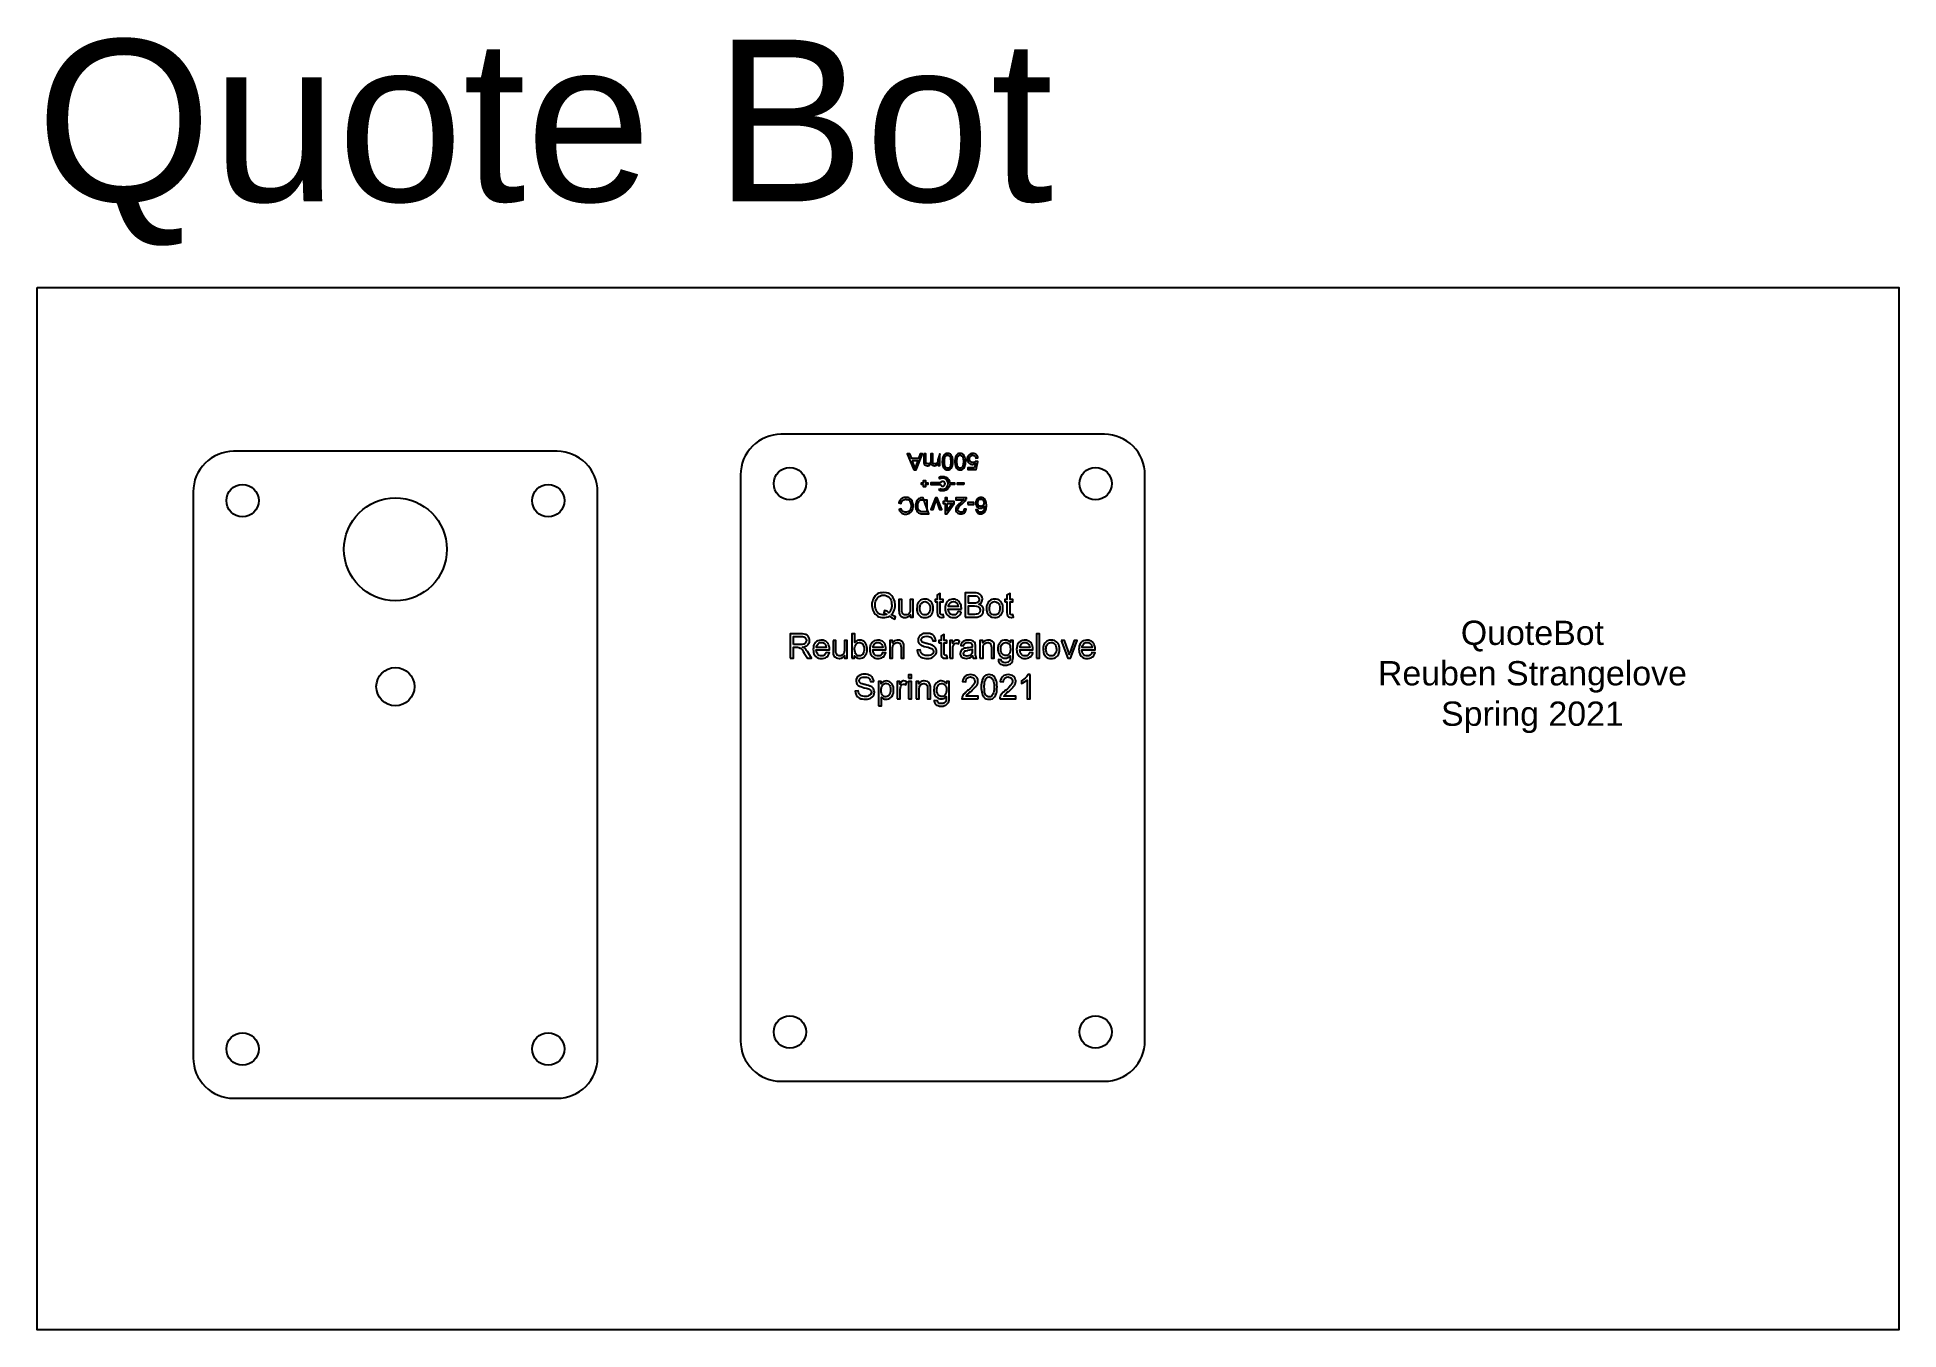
# Model space of a CAD drawing. Header units: inches. Extents: x 109.4 to 120.9, y 86.9 to 94.9.
import ezdxf

# ---------------------------------------------------------------- set-up
doc = ezdxf.new("R2010")
doc.units = ezdxf.units.IN
doc.header["$MEASUREMENT"] = 0
doc.layers.add('DEFAULT_LAYER', color=1, linetype='Continuous')
doc.styles.get("Standard").update_dxf_attribs({"font": 'arial.ttf'})

msp = doc.modelspace()

# ---------------------------------------------------------------- linework, layer by layer
at = {"color": 3}
msp.add_lwpolyline([(109.436, 93.391), (120.945, 93.391), (120.945, 86.947), (109.436, 86.947)], close=True, dxfattribs=at)
at = {"color": 1}
for points in [[(114.034, 88.483), (116.034, 88.483, 0.414214), (116.284, 88.733), (116.284, 92.233, 0.414214), (116.034, 92.483), (114.034, 92.483, 0.414214), (113.784, 92.233), (113.784, 88.733, 0.414214)], [(110.65, 88.378), (112.65, 88.378, 0.414214), (112.9, 88.628), (112.9, 92.128, 0.414214), (112.65, 92.378), (110.65, 92.378, 0.414214), (110.4, 92.128), (110.4, 88.628, 0.414214)]]:
    msp.add_lwpolyline(points, format="xyb", close=True, dxfattribs=at)
at = {"color": 2, "flags": 128}
for points in [[(114.856, 92.263), (114.87, 92.263), (114.909, 92.363), (114.895, 92.363), (114.884, 92.333), (114.842, 92.333), (114.83, 92.363), (114.815, 92.363)], [(114.846, 92.322), (114.88, 92.322), (114.869, 92.293), (114.869, 92.292), (114.867, 92.286), (114.865, 92.28), (114.864, 92.274), (114.863, 92.276), (114.861, 92.281), (114.859, 92.287), (114.856, 92.294)], [(115.031, 92.308), (115.032, 92.301), (115.033, 92.295), (115.034, 92.29), (115.035, 92.287), (115.037, 92.281), (115.04, 92.275), (115.041, 92.274), (115.045, 92.27), (115.05, 92.266), (115.052, 92.265), (115.058, 92.263), (115.064, 92.263), (115.065, 92.263), (115.071, 92.263), (115.077, 92.265), (115.082, 92.269), (115.083, 92.269), (115.087, 92.274), (115.09, 92.279), (115.093, 92.285), (115.094, 92.288), (115.095, 92.294), (115.096, 92.3), (115.097, 92.306), (115.097, 92.32), (115.096, 92.328), (115.095, 92.334), (115.094, 92.341), (115.092, 92.346), (115.089, 92.351), (115.087, 92.354), (115.086, 92.356), (115.082, 92.36), (115.076, 92.363), (115.071, 92.364), (115.064, 92.365), (115.063, 92.365), (115.057, 92.364), (115.051, 92.362), (115.046, 92.359), (115.045, 92.358), (115.041, 92.354), (115.038, 92.349), (115.035, 92.342), (115.034, 92.34), (115.033, 92.334), (115.032, 92.328), (115.032, 92.321), (115.031, 92.314)], [(115.044, 92.317), (115.045, 92.325), (115.045, 92.332), (115.046, 92.338), (115.048, 92.343), (115.05, 92.347), (115.053, 92.351), (115.058, 92.354), (115.064, 92.355), (115.069, 92.354), (115.074, 92.351), (115.078, 92.347), (115.079, 92.345), (115.081, 92.341), (115.082, 92.336), (115.083, 92.33), (115.084, 92.323), (115.084, 92.314), (115.084, 92.309), (115.084, 92.301), (115.083, 92.294), (115.082, 92.289), (115.08, 92.284), (115.078, 92.28), (115.075, 92.277), (115.07, 92.274), (115.064, 92.273), (115.059, 92.274), (115.054, 92.276), (115.05, 92.281), (115.049, 92.282), (115.047, 92.286), (115.046, 92.291), (115.045, 92.298), (115.044, 92.305), (115.044, 92.314)], [(115.122, 92.317), (115.122, 92.325), (115.123, 92.332), (115.124, 92.338), (115.126, 92.343), (115.127, 92.347), (115.131, 92.351), (115.136, 92.354), (115.142, 92.355), (115.146, 92.354), (115.151, 92.351), (115.156, 92.347), (115.157, 92.345), (115.158, 92.341), (115.16, 92.336), (115.161, 92.33), (115.162, 92.323), (115.162, 92.314), (115.162, 92.309), (115.161, 92.301), (115.16, 92.294), (115.159, 92.289), (115.157, 92.284), (115.155, 92.28), (115.153, 92.277), (115.148, 92.274), (115.142, 92.273), (115.137, 92.274), (115.132, 92.276), (115.127, 92.281), (115.127, 92.282), (115.125, 92.286), (115.124, 92.291), (115.123, 92.298), (115.122, 92.305), (115.122, 92.314)], [(115.23, 92.276), (115.19, 92.276), (115.19, 92.265), (115.24, 92.265), (115.25, 92.316), (115.238, 92.317), (115.236, 92.314), (115.231, 92.31), (115.226, 92.309), (115.22, 92.308), (115.215, 92.308), (115.209, 92.31), (115.205, 92.314), (115.201, 92.318), (115.199, 92.324), (115.199, 92.33), (115.199, 92.331), (115.199, 92.338), (115.201, 92.343), (115.205, 92.348), (115.209, 92.351), (115.214, 92.354), (115.22, 92.355), (115.221, 92.355), (115.227, 92.353), (115.233, 92.35), (115.235, 92.348), (115.237, 92.343), (115.239, 92.336), (115.252, 92.337), (115.251, 92.342), (115.249, 92.348), (115.246, 92.353), (115.242, 92.357), (115.238, 92.36), (115.233, 92.363), (115.227, 92.364), (115.22, 92.365), (115.214, 92.365), (115.208, 92.363), (115.203, 92.361), (115.198, 92.357), (115.194, 92.353), (115.194, 92.352), (115.19, 92.347), (115.188, 92.342), (115.186, 92.336), (115.186, 92.329), (115.186, 92.328), (115.186, 92.322), (115.188, 92.316), (115.191, 92.311), (115.195, 92.306), (115.199, 92.302), (115.205, 92.299), (115.211, 92.298), (115.217, 92.297), (115.218, 92.297), (115.224, 92.298), (115.23, 92.3), (115.236, 92.303)], [(114.765, 92.017), (114.768, 92.011), (114.771, 92.006), (114.775, 92.001), (114.779, 91.997), (114.781, 91.996), (114.786, 91.993), (114.792, 91.991), (114.798, 91.99), (114.805, 91.989), (114.811, 91.99), (114.817, 91.991), (114.823, 91.993), (114.829, 91.995), (114.834, 91.999), (114.839, 92.003), (114.843, 92.008), (114.846, 92.013), (114.847, 92.016), (114.849, 92.021), (114.85, 92.027), (114.852, 92.034), (114.852, 92.04), (114.852, 92.043), (114.851, 92.049), (114.85, 92.055), (114.848, 92.062), (114.846, 92.067), (114.844, 92.073), (114.84, 92.078), (114.836, 92.083), (114.831, 92.086), (114.824, 92.09), (114.818, 92.092), (114.812, 92.093), (114.805, 92.093), (114.801, 92.093), (114.795, 92.092), (114.789, 92.09), (114.783, 92.088), (114.778, 92.084), (114.775, 92.082), (114.771, 92.077), (114.768, 92.072), (114.765, 92.066), (114.763, 92.06), (114.777, 92.056), (114.778, 92.06), (114.78, 92.066), (114.783, 92.071), (114.788, 92.076), (114.793, 92.079), (114.799, 92.081), (114.806, 92.082), (114.811, 92.081), (114.817, 92.08), (114.823, 92.077), (114.828, 92.073), (114.831, 92.069), (114.834, 92.063), (114.835, 92.06), (114.837, 92.054), (114.838, 92.047), (114.838, 92.04), (114.838, 92.04), (114.838, 92.034), (114.837, 92.027), (114.835, 92.021), (114.832, 92.015), (114.829, 92.01), (114.824, 92.006), (114.823, 92.006), (114.818, 92.003), (114.811, 92.001), (114.805, 92.001), (114.799, 92.001), (114.793, 92.003), (114.788, 92.006), (114.788, 92.006), (114.784, 92.01), (114.781, 92.015), (114.778, 92.022), (114.765, 92.019)], [(114.88, 92.041), (114.88, 92.048), (114.881, 92.054), (114.882, 92.06), (114.883, 92.062), (114.886, 92.068), (114.89, 92.072), (114.893, 92.075), (114.899, 92.078), (114.901, 92.078), (114.907, 92.079), (114.914, 92.079), (114.935, 92.079), (114.935, 92.003), (114.909, 92.003), (114.902, 92.004), (114.897, 92.005), (114.894, 92.007), (114.889, 92.011), (114.885, 92.016), (114.883, 92.021), (114.881, 92.027), (114.88, 92.033), (114.88, 92.04)], [(114.99, 92.063), (114.991, 92.065), (114.993, 92.071), (114.995, 92.077), (114.995, 92.074), (114.997, 92.068), (114.999, 92.062), (115.015, 92.019), (115.028, 92.019), (115, 92.091), (114.989, 92.091), (114.961, 92.019), (114.974, 92.019)], [(115.05, 92.067), (115.036, 92.067), (115.036, 92.056), (115.05, 92.056), (115.05, 91.991), (115.06, 91.991), (115.105, 92.056), (115.105, 92.067), (115.062, 92.067), (115.062, 92.091), (115.05, 92.091)], [(115.115, 92.015), (115.116, 92.009), (115.119, 92.004), (115.123, 91.999), (115.127, 91.995), (115.133, 91.993), (115.139, 91.991), (115.146, 91.991), (115.152, 91.991), (115.158, 91.993), (115.164, 91.995), (115.168, 91.998), (115.172, 92.002), (115.175, 92.007), (115.177, 92.013), (115.178, 92.02), (115.166, 92.021), (115.165, 92.017), (115.164, 92.011), (115.16, 92.006), (115.158, 92.004), (115.153, 92.002), (115.146, 92.001), (115.143, 92.001), (115.137, 92.003), (115.133, 92.006), (115.131, 92.007), (115.128, 92.012), (115.127, 92.018), (115.127, 92.021), (115.129, 92.027), (115.133, 92.033), (115.135, 92.036), (115.139, 92.04), (115.143, 92.044), (115.149, 92.049), (115.155, 92.054), (115.158, 92.057), (115.163, 92.061), (115.167, 92.066), (115.171, 92.07), (115.173, 92.072), (115.177, 92.077), (115.179, 92.083), (115.18, 92.085), (115.181, 92.091), (115.114, 92.091), (115.114, 92.079), (115.164, 92.079), (115.162, 92.078), (115.158, 92.073), (115.155, 92.07), (115.151, 92.066), (115.144, 92.06), (115.144, 92.06), (115.138, 92.055), (115.133, 92.05), (115.129, 92.046), (115.125, 92.043), (115.124, 92.041), (115.12, 92.036), (115.117, 92.03), (115.115, 92.025), (115.115, 92.019)], [(115.292, 92.04), (115.291, 92.034), (115.291, 92.027), (115.29, 92.021), (115.288, 92.017), (115.287, 92.014), (115.283, 92.008), (115.279, 92.004), (115.275, 92.002), (115.269, 92.001), (115.267, 92.001), (115.261, 92.002), (115.256, 92.006), (115.254, 92.01), (115.252, 92.017), (115.239, 92.016), (115.24, 92.013), (115.242, 92.007), (115.244, 92.002), (115.248, 91.997), (115.25, 91.996), (115.255, 91.993), (115.261, 91.991), (115.268, 91.991), (115.272, 91.991), (115.278, 91.992), (115.284, 91.995), (115.289, 91.998), (115.293, 92.002), (115.293, 92.002), (115.296, 92.007), (115.298, 92.011), (115.3, 92.017), (115.302, 92.023), (115.303, 92.029), (115.304, 92.037), (115.304, 92.044), (115.304, 92.047), (115.303, 92.055), (115.302, 92.061), (115.301, 92.068), (115.299, 92.073), (115.297, 92.078), (115.294, 92.082), (115.291, 92.084), (115.287, 92.088), (115.281, 92.091), (115.276, 92.092), (115.269, 92.093), (115.265, 92.093), (115.259, 92.091), (115.253, 92.089), (115.25, 92.086), (115.245, 92.082), (115.242, 92.076), (115.24, 92.071), (115.238, 92.065), (115.238, 92.059), (115.238, 92.058), (115.238, 92.051), (115.24, 92.045), (115.243, 92.04), (115.246, 92.035), (115.25, 92.032), (115.255, 92.029), (115.261, 92.027), (115.267, 92.026), (115.268, 92.027), (115.275, 92.027), (115.281, 92.03), (115.283, 92.031), (115.287, 92.035)], [(115.251, 92.066), (115.253, 92.072), (115.256, 92.077), (115.258, 92.079), (115.263, 92.082), (115.269, 92.083), (115.274, 92.082), (115.279, 92.08), (115.283, 92.076), (115.287, 92.071), (115.289, 92.065), (115.29, 92.059), (115.289, 92.054), (115.287, 92.048), (115.284, 92.043), (115.281, 92.041), (115.276, 92.038), (115.27, 92.037), (115.266, 92.038), (115.261, 92.039), (115.256, 92.043), (115.253, 92.047), (115.251, 92.053), (115.25, 92.06)], [(115.062, 92.056), (115.093, 92.056), (115.062, 92.011)], [(115.189, 92.049), (115.227, 92.049), (115.227, 92.061), (115.189, 92.061)], [(114.736, 91.399), (114.738, 91.408), (114.739, 91.418), (114.739, 91.432), (114.738, 91.442), (114.737, 91.45), (114.734, 91.459), (114.73, 91.468), (114.726, 91.476), (114.72, 91.484), (114.713, 91.49), (114.706, 91.496), (114.704, 91.496), (114.696, 91.5), (114.687, 91.503), (114.668, 91.505), (114.667, 91.505), (114.657, 91.504), (114.647, 91.503), (114.639, 91.5), (114.631, 91.496), (114.63, 91.496), (114.623, 91.49), (114.616, 91.484), (114.605, 91.468), (114.603, 91.465), (114.601, 91.456), (114.598, 91.447), (114.596, 91.437), (114.596, 91.424), (114.597, 91.414), (114.599, 91.404), (114.601, 91.396), (114.605, 91.388), (114.605, 91.387), (114.61, 91.379), (114.616, 91.372), (114.623, 91.366), (114.631, 91.36), (114.631, 91.359), (114.639, 91.355), (114.648, 91.352), (114.658, 91.351), (114.668, 91.35), (114.677, 91.351), (114.687, 91.352), (114.696, 91.355), (114.704, 91.359), (114.712, 91.354), (114.72, 91.349), (114.729, 91.344), (114.737, 91.341), (114.742, 91.355), (114.734, 91.358), (114.726, 91.363), (114.717, 91.368), (114.719, 91.371), (114.725, 91.378), (114.73, 91.386), (114.734, 91.395)], [(114.987, 91.447), (115, 91.447), (115, 91.381), (115.001, 91.369), (115.003, 91.363), (115.003, 91.361), (115.011, 91.354), (115.016, 91.352), (115.026, 91.351), (115.03, 91.351), (115.04, 91.353), (115.037, 91.369), (115.029, 91.368), (115.023, 91.37), (115.019, 91.373), (115.019, 91.383), (115.019, 91.447), (115.037, 91.447), (115.037, 91.461), (115.019, 91.461), (115.019, 91.499), (115, 91.488), (115, 91.461), (114.987, 91.461)], [(115.173, 91.352), (115.237, 91.352), (115.246, 91.353), (115.254, 91.355), (115.263, 91.358), (115.271, 91.363), (115.277, 91.368), (115.282, 91.376), (115.283, 91.378), (115.285, 91.387), (115.286, 91.397), (115.286, 91.402), (115.284, 91.411), (115.279, 91.419), (115.275, 91.423), (115.268, 91.428), (115.258, 91.433), (115.261, 91.434), (115.269, 91.439), (115.274, 91.446), (115.278, 91.455), (115.279, 91.465), (115.279, 91.466), (115.277, 91.475), (115.273, 91.484), (115.271, 91.487), (115.265, 91.493), (115.257, 91.498), (115.249, 91.501), (115.24, 91.503), (115.173, 91.503)], [(115.418, 91.447), (115.431, 91.447), (115.431, 91.381), (115.432, 91.369), (115.434, 91.363), (115.435, 91.361), (115.441, 91.354), (115.446, 91.352), (115.457, 91.351), (115.461, 91.351), (115.471, 91.353), (115.468, 91.369), (115.46, 91.368), (115.454, 91.37), (115.451, 91.373), (115.45, 91.383), (115.45, 91.447), (115.468, 91.447), (115.468, 91.461), (115.45, 91.461), (115.45, 91.499), (115.431, 91.488), (115.431, 91.461), (115.418, 91.461)], [(114.763, 91.394), (114.764, 91.385), (114.765, 91.377), (114.766, 91.371), (114.77, 91.363), (114.774, 91.359), (114.783, 91.354), (114.791, 91.351), (114.8, 91.351), (114.805, 91.351), (114.813, 91.352), (114.821, 91.356), (114.829, 91.361), (114.835, 91.368), (114.835, 91.352), (114.851, 91.352), (114.851, 91.461), (114.833, 91.461), (114.833, 91.4), (114.832, 91.389), (114.83, 91.381), (114.827, 91.376), (114.82, 91.37), (114.813, 91.367), (114.805, 91.366), (114.798, 91.366), (114.791, 91.37), (114.787, 91.373), (114.783, 91.381), (114.782, 91.389), (114.782, 91.461), (114.763, 91.461)], [(114.874, 91.397), (114.875, 91.388), (114.878, 91.379), (114.882, 91.371), (114.888, 91.365), (114.89, 91.362), (114.897, 91.357), (114.905, 91.353), (114.914, 91.351), (114.933, 91.351), (114.943, 91.353), (114.95, 91.357), (114.958, 91.361), (114.964, 91.367), (114.969, 91.375), (114.971, 91.38), (114.973, 91.388), (114.975, 91.397), (114.975, 91.416), (114.973, 91.426), (114.971, 91.434), (114.966, 91.442), (114.961, 91.45), (114.958, 91.451), (114.951, 91.457), (114.943, 91.461), (114.935, 91.463), (114.925, 91.464), (114.915, 91.463), (114.906, 91.461), (114.897, 91.457), (114.89, 91.451), (114.889, 91.45), (114.883, 91.443), (114.879, 91.436), (114.876, 91.427), (114.875, 91.418), (114.874, 91.407)], [(114.893, 91.413), (114.894, 91.423), (114.897, 91.432), (114.902, 91.438), (114.907, 91.443), (114.915, 91.447), (114.925, 91.449), (114.932, 91.448), (114.94, 91.444), (114.947, 91.438), (114.95, 91.435), (114.953, 91.427), (114.956, 91.419), (114.957, 91.407), (114.956, 91.401), (114.955, 91.39), (114.951, 91.382), (114.947, 91.375), (114.942, 91.371), (114.934, 91.366), (114.925, 91.366), (114.917, 91.366), (114.909, 91.37), (114.902, 91.375), (114.899, 91.379), (114.896, 91.387), (114.893, 91.396), (114.892, 91.407)], [(115.073, 91.433), (115.079, 91.44), (115.082, 91.443), (115.09, 91.447), (115.1, 91.449), (115.108, 91.448), (115.116, 91.444), (115.123, 91.438), (115.125, 91.435), (115.128, 91.427), (115.13, 91.418), (115.069, 91.418), (115.07, 91.425)], [(115.193, 91.37), (115.193, 91.422), (115.231, 91.422), (115.242, 91.421), (115.25, 91.419), (115.254, 91.417), (115.262, 91.411), (115.264, 91.405), (115.266, 91.397), (115.266, 91.392), (115.263, 91.383), (115.254, 91.373), (115.244, 91.371), (115.241, 91.371), (115.231, 91.37)], [(115.323, 91.413), (115.325, 91.423), (115.328, 91.432), (115.332, 91.438), (115.338, 91.443), (115.346, 91.447), (115.355, 91.449), (115.363, 91.448), (115.371, 91.444), (115.378, 91.438), (115.381, 91.435), (115.384, 91.427), (115.387, 91.419), (115.387, 91.401), (115.385, 91.39), (115.383, 91.382), (115.378, 91.375), (115.373, 91.371), (115.365, 91.366), (115.355, 91.366), (115.348, 91.366), (115.339, 91.37), (115.332, 91.375), (115.33, 91.379), (115.326, 91.387), (115.324, 91.396), (115.323, 91.407)], [(114.091, 91.099), (114.111, 91.099), (114.111, 91.167), (114.136, 91.167), (114.145, 91.166), (114.145, 91.166), (114.153, 91.161), (114.157, 91.16), (114.164, 91.152), (114.167, 91.148), (114.172, 91.14), (114.178, 91.131), (114.198, 91.099), (114.223, 91.099), (114.197, 91.141), (114.192, 91.146), (114.187, 91.154), (114.181, 91.16), (114.177, 91.163), (114.168, 91.168), (114.177, 91.169), (114.186, 91.173), (114.194, 91.176), (114.2, 91.182), (114.201, 91.183), (114.206, 91.191), (114.21, 91.199), (114.211, 91.209), (114.211, 91.214), (114.208, 91.223), (114.205, 91.231), (114.202, 91.235), (114.196, 91.242), (114.188, 91.246), (114.186, 91.246), (114.178, 91.248), (114.168, 91.25), (114.091, 91.25)], [(114.111, 91.183), (114.111, 91.233), (114.167, 91.233), (114.176, 91.23), (114.183, 91.227), (114.183, 91.226), (114.189, 91.218), (114.191, 91.209), (114.19, 91.204), (114.186, 91.196), (114.183, 91.191), (114.175, 91.186), (114.173, 91.186), (114.164, 91.184), (114.153, 91.183)], [(114.254, 91.202), (114.247, 91.196), (114.243, 91.19), (114.238, 91.183), (114.236, 91.174), (114.234, 91.164), (114.233, 91.153), (114.234, 91.145), (114.236, 91.135), (114.238, 91.126), (114.242, 91.119), (114.247, 91.112), (114.251, 91.109), (114.258, 91.104), (114.266, 91.1), (114.275, 91.098), (114.29, 91.098), (114.3, 91.099), (114.309, 91.102), (114.316, 91.107), (114.319, 91.108), (114.325, 91.115), (114.329, 91.123), (114.333, 91.132), (114.314, 91.135), (114.313, 91.133), (114.308, 91.124), (114.303, 91.118), (114.295, 91.114), (114.285, 91.113), (114.278, 91.113), (114.27, 91.116), (114.262, 91.122), (114.261, 91.123), (114.257, 91.13), (114.254, 91.139), (114.252, 91.15), (114.334, 91.15), (114.334, 91.154), (114.333, 91.163), (114.332, 91.173), (114.328, 91.182), (114.325, 91.19), (114.32, 91.196), (114.318, 91.198), (114.311, 91.204), (114.303, 91.207), (114.294, 91.21), (114.284, 91.211), (114.28, 91.211), (114.271, 91.209), (114.262, 91.206)], [(114.258, 91.18), (114.263, 91.187), (114.267, 91.191), (114.275, 91.195), (114.284, 91.196), (114.292, 91.195), (114.3, 91.191), (114.307, 91.185), (114.309, 91.183), (114.312, 91.176), (114.314, 91.165), (114.253, 91.165), (114.254, 91.172)], [(114.472, 91.099), (114.489, 91.099), (114.489, 91.114), (114.495, 91.107), (114.502, 91.101), (114.51, 91.099), (114.519, 91.098), (114.52, 91.098), (114.529, 91.099), (114.538, 91.101), (114.546, 91.106), (114.553, 91.113), (114.557, 91.119), (114.562, 91.127), (114.564, 91.136), (114.566, 91.145), (114.567, 91.156), (114.567, 91.16), (114.565, 91.169), (114.563, 91.178), (114.563, 91.179), (114.559, 91.188), (114.555, 91.196), (114.548, 91.202), (114.54, 91.207), (114.539, 91.207), (114.53, 91.21), (114.521, 91.211), (114.514, 91.211), (114.505, 91.208), (114.497, 91.203), (114.491, 91.197), (114.491, 91.25), (114.472, 91.25)], [(114.489, 91.16), (114.491, 91.17), (114.494, 91.178), (114.498, 91.185), (114.502, 91.19), (114.51, 91.194), (114.519, 91.196), (114.524, 91.195), (114.532, 91.192), (114.54, 91.186), (114.541, 91.183), (114.545, 91.175), (114.548, 91.166), (114.548, 91.148), (114.546, 91.138), (114.543, 91.13), (114.539, 91.123), (114.534, 91.119), (114.527, 91.114), (114.518, 91.113), (114.517, 91.113), (114.508, 91.114), (114.501, 91.119), (114.495, 91.127), (114.492, 91.134), (114.49, 91.144), (114.489, 91.155)], [(114.583, 91.145), (114.585, 91.135), (114.587, 91.126), (114.592, 91.119), (114.597, 91.112), (114.6, 91.109), (114.608, 91.104), (114.616, 91.1), (114.624, 91.098), (114.64, 91.098), (114.65, 91.099), (114.658, 91.102), (114.666, 91.107), (114.669, 91.108), (114.674, 91.115), (114.679, 91.123), (114.683, 91.132), (114.663, 91.135), (114.658, 91.124), (114.652, 91.118), (114.645, 91.114), (114.635, 91.113), (114.628, 91.113), (114.619, 91.116), (114.612, 91.122), (114.611, 91.123), (114.607, 91.13), (114.603, 91.139), (114.602, 91.15), (114.683, 91.15), (114.683, 91.163), (114.681, 91.173), (114.678, 91.182), (114.675, 91.19), (114.669, 91.196), (114.668, 91.198), (114.661, 91.204), (114.653, 91.207), (114.643, 91.21), (114.633, 91.211), (114.63, 91.211), (114.62, 91.209), (114.611, 91.206), (114.604, 91.202), (114.597, 91.196), (114.593, 91.19), (114.588, 91.183), (114.586, 91.174), (114.584, 91.164), (114.583, 91.153)], [(114.608, 91.18), (114.613, 91.187), (114.616, 91.191), (114.624, 91.195), (114.634, 91.196), (114.641, 91.195), (114.65, 91.191), (114.656, 91.185), (114.658, 91.183), (114.662, 91.176), (114.663, 91.165), (114.603, 91.165), (114.604, 91.172)], [(114.882, 91.21), (114.883, 91.201), (114.887, 91.192), (114.895, 91.184), (114.903, 91.178), (114.904, 91.178), (114.911, 91.176), (114.92, 91.172), (114.943, 91.167), (114.952, 91.164), (114.958, 91.161), (114.965, 91.159), (114.974, 91.15), (114.976, 91.14), (114.976, 91.137), (114.972, 91.128), (114.967, 91.123), (114.959, 91.118), (114.958, 91.118), (114.949, 91.115), (114.934, 91.115), (114.925, 91.116), (114.916, 91.12), (114.915, 91.12), (114.907, 91.125), (114.9, 91.132), (114.897, 91.14), (114.895, 91.15), (114.876, 91.148), (114.877, 91.138), (114.88, 91.13), (114.884, 91.121), (114.89, 91.114), (114.897, 91.107), (114.905, 91.103), (114.911, 91.101), (114.92, 91.099), (114.929, 91.098), (114.94, 91.097), (114.942, 91.097), (114.951, 91.098), (114.96, 91.1), (114.969, 91.103), (114.975, 91.107), (114.982, 91.113), (114.988, 91.12), (114.991, 91.124), (114.995, 91.133), (114.996, 91.142), (114.996, 91.146), (114.993, 91.155), (114.989, 91.164), (114.986, 91.167), (114.979, 91.174), (114.97, 91.179), (114.966, 91.18), (114.958, 91.183), (114.949, 91.185), (114.936, 91.189), (114.931, 91.19), (114.92, 91.193), (114.912, 91.196), (114.906, 91.199), (114.903, 91.204), (114.901, 91.213), (114.903, 91.221), (114.909, 91.229), (114.915, 91.232), (114.924, 91.234), (114.935, 91.235), (114.945, 91.234), (114.955, 91.232), (114.961, 91.228), (114.965, 91.224), (114.97, 91.216), (114.972, 91.206), (114.991, 91.207), (114.99, 91.214), (114.988, 91.223), (114.983, 91.231), (114.98, 91.236), (114.973, 91.243), (114.964, 91.247), (114.963, 91.248), (114.954, 91.251), (114.935, 91.252), (114.925, 91.252), (114.916, 91.251), (114.907, 91.247), (114.902, 91.244), (114.894, 91.239), (114.888, 91.232), (114.886, 91.229), (114.882, 91.221), (114.882, 91.211)], [(115.01, 91.194), (115.024, 91.194), (115.024, 91.116), (115.026, 91.11), (115.026, 91.108), (115.034, 91.101), (115.039, 91.099), (115.049, 91.099), (115.053, 91.099), (115.063, 91.1), (115.06, 91.116), (115.052, 91.115), (115.046, 91.117), (115.042, 91.121), (115.042, 91.13), (115.042, 91.194), (115.06, 91.194), (115.06, 91.208), (115.042, 91.208), (115.042, 91.246), (115.024, 91.236), (115.024, 91.208), (115.01, 91.208)], [(115.078, 91.099), (115.096, 91.099), (115.096, 91.16), (115.097, 91.169), (115.1, 91.178), (115.101, 91.181), (115.106, 91.189), (115.109, 91.19), (115.117, 91.192), (115.122, 91.191), (115.131, 91.188), (115.137, 91.205), (115.136, 91.206), (115.127, 91.21), (115.118, 91.211), (115.115, 91.211), (115.106, 91.207), (115.101, 91.201), (115.095, 91.192), (115.095, 91.208), (115.078, 91.208)], [(115.215, 91.13), (115.209, 91.122), (115.202, 91.116), (115.201, 91.116), (115.193, 91.113), (115.184, 91.112), (115.175, 91.113), (115.167, 91.116), (115.164, 91.121), (115.162, 91.129), (115.164, 91.137), (115.171, 91.144), (115.177, 91.145), (115.187, 91.147), (115.19, 91.148), (115.201, 91.15), (115.21, 91.152), (115.217, 91.154), (115.217, 91.147), (115.216, 91.137)], [(115.264, 91.099), (115.283, 91.099), (115.283, 91.163), (115.284, 91.174), (115.287, 91.182), (115.292, 91.188), (115.294, 91.19), (115.302, 91.194), (115.312, 91.195), (115.316, 91.195), (115.325, 91.191), (115.327, 91.191), (115.332, 91.183), (115.334, 91.176), (115.335, 91.166), (115.335, 91.099), (115.353, 91.099), (115.353, 91.177), (115.352, 91.184), (115.351, 91.19), (115.346, 91.198), (115.342, 91.202), (115.334, 91.207), (115.325, 91.21), (115.315, 91.211), (115.311, 91.211), (115.302, 91.209), (115.294, 91.206), (115.287, 91.2), (115.281, 91.193), (115.281, 91.208), (115.264, 91.208)], [(115.374, 91.151), (115.376, 91.141), (115.378, 91.132), (115.382, 91.123), (115.386, 91.116), (115.388, 91.114), (115.395, 91.107), (115.402, 91.103), (115.411, 91.1), (115.421, 91.099), (115.428, 91.1), (115.436, 91.103), (115.444, 91.107), (115.451, 91.114), (115.451, 91.107), (115.451, 91.097), (115.45, 91.091), (115.446, 91.083), (115.44, 91.076), (115.439, 91.075), (115.431, 91.072), (115.421, 91.071), (115.42, 91.071), (115.41, 91.072), (115.402, 91.076), (115.398, 91.079), (115.396, 91.088), (115.378, 91.091), (115.378, 91.088), (115.379, 91.078), (115.383, 91.07), (115.39, 91.064), (115.393, 91.062), (115.401, 91.059), (115.41, 91.056), (115.421, 91.055), (115.431, 91.056), (115.44, 91.059), (115.448, 91.061), (115.452, 91.065), (115.459, 91.071), (115.465, 91.078), (115.466, 91.084), (115.468, 91.092), (115.469, 91.102), (115.47, 91.114), (115.47, 91.208), (115.453, 91.208), (115.453, 91.196), (115.446, 91.202), (115.439, 91.207), (115.43, 91.21), (115.421, 91.211), (115.413, 91.21), (115.404, 91.208), (115.396, 91.204), (115.391, 91.199), (115.384, 91.192), (115.38, 91.183), (115.379, 91.183), (115.376, 91.174), (115.375, 91.165), (115.374, 91.155)], [(115.393, 91.16), (115.394, 91.17), (115.398, 91.179), (115.402, 91.186), (115.406, 91.19), (115.413, 91.194), (115.422, 91.196), (115.429, 91.195), (115.436, 91.191), (115.444, 91.185), (115.446, 91.183), (115.45, 91.176), (115.451, 91.167), (115.452, 91.155), (115.452, 91.15), (115.451, 91.14), (115.448, 91.131), (115.444, 91.125), (115.44, 91.121), (115.432, 91.116), (115.422, 91.115), (115.417, 91.115), (115.408, 91.119), (115.401, 91.125), (115.399, 91.128), (115.396, 91.136), (115.394, 91.145), (115.393, 91.156)], [(115.492, 91.145), (115.493, 91.135), (115.497, 91.126), (115.5, 91.119), (115.505, 91.112), (115.516, 91.104), (115.524, 91.1), (115.533, 91.098), (115.549, 91.098), (115.558, 91.099), (115.567, 91.102), (115.574, 91.107), (115.577, 91.108), (115.583, 91.115), (115.588, 91.123), (115.591, 91.132), (115.572, 91.135), (115.572, 91.133), (115.566, 91.124), (115.561, 91.118), (115.553, 91.114), (115.543, 91.113), (115.536, 91.113), (115.528, 91.116), (115.52, 91.122), (115.52, 91.123), (115.515, 91.13), (115.512, 91.139), (115.511, 91.15), (115.592, 91.15), (115.592, 91.154), (115.591, 91.163), (115.589, 91.173), (115.587, 91.182), (115.583, 91.19), (115.578, 91.196), (115.576, 91.198), (115.569, 91.204), (115.561, 91.207), (115.552, 91.21), (115.543, 91.211), (115.538, 91.211), (115.528, 91.209), (115.52, 91.206), (115.512, 91.202), (115.505, 91.196), (115.501, 91.19), (115.497, 91.183), (115.494, 91.174), (115.492, 91.164), (115.491, 91.153)], [(115.516, 91.18), (115.521, 91.187), (115.525, 91.191), (115.533, 91.195), (115.543, 91.196), (115.55, 91.195), (115.558, 91.191), (115.565, 91.185), (115.567, 91.183), (115.571, 91.176), (115.573, 91.165), (115.512, 91.165), (115.512, 91.172)], [(115.614, 91.099), (115.632, 91.099), (115.632, 91.25), (115.614, 91.25)], [(115.673, 91.16), (115.674, 91.17), (115.678, 91.179), (115.682, 91.185), (115.687, 91.191), (115.695, 91.194), (115.705, 91.196), (115.712, 91.195), (115.72, 91.191), (115.728, 91.185), (115.73, 91.183), (115.733, 91.175), (115.736, 91.166), (115.737, 91.155), (115.737, 91.148), (115.735, 91.137), (115.732, 91.13), (115.728, 91.123), (115.722, 91.118), (115.714, 91.114), (115.705, 91.113), (115.697, 91.114), (115.689, 91.117), (115.682, 91.123), (115.679, 91.126), (115.676, 91.134), (115.673, 91.144), (115.672, 91.154)], [(115.766, 91.208), (115.808, 91.099), (115.824, 91.099), (115.866, 91.208), (115.846, 91.208), (115.823, 91.142), (115.822, 91.139), (115.818, 91.13), (115.816, 91.122), (115.815, 91.125), (115.812, 91.135), (115.809, 91.144), (115.786, 91.208)], [(115.877, 91.145), (115.877, 91.135), (115.881, 91.126), (115.884, 91.119), (115.89, 91.112), (115.9, 91.104), (115.908, 91.1), (115.917, 91.098), (115.933, 91.098), (115.943, 91.099), (115.952, 91.102), (115.959, 91.107), (115.961, 91.108), (115.968, 91.115), (115.972, 91.123), (115.976, 91.132), (115.956, 91.135), (115.956, 91.133), (115.951, 91.124), (115.945, 91.118), (115.938, 91.114), (115.928, 91.113), (115.921, 91.113), (115.913, 91.116), (115.905, 91.122), (115.904, 91.123), (115.899, 91.13), (115.896, 91.139), (115.895, 91.15), (115.976, 91.15), (115.976, 91.154), (115.976, 91.163), (115.974, 91.173), (115.971, 91.182), (115.968, 91.19), (115.962, 91.196), (115.961, 91.198), (115.953, 91.204), (115.945, 91.207), (115.937, 91.21), (115.927, 91.211), (115.922, 91.211), (115.913, 91.209), (115.905, 91.206), (115.897, 91.202), (115.89, 91.196), (115.885, 91.19), (115.881, 91.183), (115.878, 91.174), (115.877, 91.164), (115.876, 91.153)], [(115.9, 91.18), (115.906, 91.187), (115.909, 91.191), (115.917, 91.195), (115.927, 91.196), (115.935, 91.195), (115.943, 91.191), (115.95, 91.185), (115.952, 91.183), (115.955, 91.176), (115.957, 91.165), (115.896, 91.165), (115.897, 91.172)], [(114.637, 90.805), (114.655, 90.805), (114.655, 90.858), (114.659, 90.854), (114.667, 90.848), (114.674, 90.846), (114.684, 90.845), (114.69, 90.845), (114.699, 90.847), (114.707, 90.852), (114.714, 90.856), (114.72, 90.863), (114.725, 90.872), (114.726, 90.874), (114.729, 90.883), (114.73, 90.893), (114.73, 90.913), (114.729, 90.922), (114.725, 90.931), (114.722, 90.938), (114.716, 90.945), (114.709, 90.951), (114.703, 90.954), (114.694, 90.957), (114.684, 90.958), (114.675, 90.957), (114.667, 90.954), (114.66, 90.949), (114.654, 90.941), (114.654, 90.955), (114.637, 90.955)], [(114.753, 90.847), (114.771, 90.847), (114.771, 90.907), (114.772, 90.916), (114.775, 90.925), (114.776, 90.929), (114.781, 90.936), (114.783, 90.937), (114.792, 90.939), (114.797, 90.939), (114.806, 90.935), (114.812, 90.953), (114.811, 90.953), (114.802, 90.957), (114.793, 90.958), (114.79, 90.958), (114.781, 90.954), (114.776, 90.948), (114.769, 90.939), (114.769, 90.955), (114.753, 90.955)], [(114.823, 90.976), (114.841, 90.976), (114.841, 90.997), (114.823, 90.997)], [(114.823, 90.847), (114.841, 90.847), (114.841, 90.955), (114.823, 90.955)], [(114.869, 90.847), (114.888, 90.847), (114.888, 90.91), (114.89, 90.921), (114.892, 90.929), (114.897, 90.935), (114.899, 90.937), (114.907, 90.941), (114.917, 90.942), (114.92, 90.942), (114.929, 90.939), (114.932, 90.938), (114.937, 90.93), (114.939, 90.924), (114.939, 90.847), (114.958, 90.847), (114.958, 90.924), (114.957, 90.931), (114.955, 90.937), (114.95, 90.946), (114.947, 90.949), (114.939, 90.954), (114.93, 90.957), (114.92, 90.958), (114.916, 90.958), (114.907, 90.956), (114.899, 90.953), (114.892, 90.947), (114.886, 90.94), (114.886, 90.955), (114.869, 90.955)], [(114.979, 90.898), (114.98, 90.888), (114.982, 90.879), (114.986, 90.87), (114.991, 90.863), (114.993, 90.861), (115, 90.855), (115.007, 90.85), (115.016, 90.847), (115.026, 90.847), (115.033, 90.847), (115.042, 90.85), (115.049, 90.855), (115.056, 90.862), (115.056, 90.844), (115.055, 90.838), (115.051, 90.83), (115.044, 90.823), (115.036, 90.819), (115.026, 90.818), (115.024, 90.818), (115.014, 90.819), (115.007, 90.824), (115.003, 90.826), (115.001, 90.835), (114.982, 90.838), (114.982, 90.835), (114.984, 90.825), (114.988, 90.817), (114.994, 90.811), (114.998, 90.809), (115.006, 90.806), (115.015, 90.803), (115.036, 90.803), (115.045, 90.806), (115.053, 90.809), (115.057, 90.812), (115.064, 90.818), (115.07, 90.825), (115.072, 90.832), (115.073, 90.84), (115.074, 90.849), (115.074, 90.955), (115.057, 90.955), (115.057, 90.943), (115.051, 90.949), (115.043, 90.954), (115.035, 90.957), (115.026, 90.958), (115.018, 90.958), (115.009, 90.955), (115.001, 90.951), (114.995, 90.946), (114.989, 90.939), (114.984, 90.931), (114.984, 90.93), (114.981, 90.921), (114.98, 90.912), (114.979, 90.902)], [(115.291, 90.928), (115.292, 90.939), (115.293, 90.95), (115.295, 90.959), (115.298, 90.966), (115.3, 90.972), (115.304, 90.976), (115.312, 90.981), (115.321, 90.983), (115.328, 90.982), (115.336, 90.977), (115.342, 90.97), (115.344, 90.969), (115.346, 90.962), (115.348, 90.954), (115.35, 90.946), (115.351, 90.934), (115.351, 90.904), (115.349, 90.893), (115.347, 90.885), (115.345, 90.878), (115.342, 90.872), (115.338, 90.866), (115.33, 90.861), (115.321, 90.86), (115.315, 90.861), (115.307, 90.864), (115.299, 90.872), (115.296, 90.879), (115.293, 90.887), (115.292, 90.897), (115.292, 90.909), (115.291, 90.921)], [(115.386, 90.847), (115.485, 90.847), (115.485, 90.864), (115.412, 90.864), (115.413, 90.867), (115.42, 90.875), (115.424, 90.879), (115.431, 90.886), (115.441, 90.893), (115.442, 90.894), (115.451, 90.902), (115.459, 90.909), (115.465, 90.915), (115.469, 90.92), (115.472, 90.923), (115.477, 90.931), (115.482, 90.939), (115.484, 90.946), (115.485, 90.956), (115.485, 90.962), (115.482, 90.97), (115.479, 90.978), (115.473, 90.985), (115.466, 90.991), (115.458, 90.995), (115.449, 90.997), (115.438, 90.998), (115.429, 90.997), (115.42, 90.995), (115.412, 90.992), (115.405, 90.986), (115.399, 90.981), (115.395, 90.973), (115.391, 90.964), (115.39, 90.954), (115.408, 90.953), (115.409, 90.959), (115.412, 90.968), (115.417, 90.975), (115.421, 90.977), (115.429, 90.981), (115.438, 90.983), (115.442, 90.982), (115.451, 90.98), (115.459, 90.975), (115.46, 90.973), (115.465, 90.966), (115.466, 90.956), (115.466, 90.952), (115.463, 90.943), (115.458, 90.934), (115.454, 90.93), (115.442, 90.917), (115.434, 90.91), (115.425, 90.902), (115.421, 90.899), (115.413, 90.892), (115.406, 90.886), (115.4, 90.879), (115.398, 90.876), (115.392, 90.868), (115.389, 90.86), (115.387, 90.856)], [(115.574, 90.998), (115.563, 90.998), (115.559, 90.992), (115.554, 90.985), (115.546, 90.977), (115.543, 90.976), (115.536, 90.97), (115.528, 90.964), (115.52, 90.96), (115.52, 90.942), (115.521, 90.943), (115.529, 90.946), (115.539, 90.952), (115.541, 90.954), (115.55, 90.959), (115.556, 90.964), (115.556, 90.847), (115.574, 90.847)]]:
    msp.add_lwpolyline(points, close=True, dxfattribs=at)
for points in [[(114.918, 92.363), (114.918, 92.312), (114.918, 92.305), (114.92, 92.3), (114.923, 92.295), (114.927, 92.292), (114.933, 92.29), (114.94, 92.289), (114.942, 92.289), (114.948, 92.29), (114.953, 92.293), (114.958, 92.297), (114.962, 92.302), (114.965, 92.297), (114.969, 92.293), (114.97, 92.292), (114.976, 92.29), (114.983, 92.289), (114.983, 92.289), (114.99, 92.29), (114.996, 92.292), (115.001, 92.296), (115.005, 92.301), (115.005, 92.291), (115.016, 92.291), (115.016, 92.363), (115.003, 92.326), (115.003, 92.322), (115.003, 92.316), (115.001, 92.311), (114.999, 92.307), (114.995, 92.302), (114.992, 92.301), (114.985, 92.3), (114.98, 92.3), (114.975, 92.304), (114.975, 92.304), (114.973, 92.309), (114.972, 92.316), (114.972, 92.363), (114.96, 92.363), (114.96, 92.321), (114.96, 92.315), (114.958, 92.309), (114.955, 92.305), (114.954, 92.304), (114.949, 92.301), (114.942, 92.3), (114.941, 92.3), (114.935, 92.302), (114.934, 92.302), (114.931, 92.307), (114.93, 92.31), (114.93, 92.318), (114.93, 92.363), (114.918, 92.363)], [(115.109, 92.321), (115.109, 92.308), (115.11, 92.301), (115.11, 92.295), (115.112, 92.29), (115.112, 92.287), (115.115, 92.281), (115.117, 92.275), (115.118, 92.274), (115.123, 92.27), (115.128, 92.266), (115.129, 92.265), (115.135, 92.263), (115.142, 92.263), (115.142, 92.263), (115.149, 92.263), (115.155, 92.265), (115.16, 92.269), (115.161, 92.269), (115.165, 92.274), (115.168, 92.279), (115.171, 92.285), (115.171, 92.288), (115.173, 92.294), (115.174, 92.3), (115.174, 92.314), (115.174, 92.32), (115.174, 92.328), (115.173, 92.334), (115.171, 92.341), (115.169, 92.346), (115.167, 92.351), (115.164, 92.354), (115.164, 92.356), (115.159, 92.36), (115.154, 92.363), (115.148, 92.364), (115.142, 92.365), (115.141, 92.365), (115.134, 92.364), (115.128, 92.362), (115.123, 92.359), (115.123, 92.358), (115.119, 92.354), (115.115, 92.349), (115.113, 92.342), (115.112, 92.34), (115.111, 92.334), (115.11, 92.328), (115.109, 92.321)], [(114.866, 92.047), (114.866, 92.035), (114.867, 92.028), (114.868, 92.023), (114.87, 92.017), (114.871, 92.015), (114.874, 92.009), (114.878, 92.004), (114.882, 92), (114.885, 91.998), (114.89, 91.995), (114.897, 91.993), (114.9, 91.992), (114.907, 91.991), (114.914, 91.991), (114.949, 91.991), (114.913, 92.091), (114.909, 92.091), (114.902, 92.091), (114.897, 92.09), (114.896, 92.09), (114.89, 92.087), (114.885, 92.084), (114.88, 92.081), (114.876, 92.075), (114.874, 92.073), (114.871, 92.067), (114.869, 92.061), (114.869, 92.06), (114.867, 92.054), (114.866, 92.047)], [(114.616, 91.43), (114.617, 91.441), (114.619, 91.45), (114.622, 91.459), (114.626, 91.466), (114.631, 91.473), (114.634, 91.476), (114.641, 91.481), (114.649, 91.485), (114.658, 91.488), (114.668, 91.488), (114.677, 91.488), (114.686, 91.485), (114.695, 91.48), (114.702, 91.475), (114.708, 91.468), (114.713, 91.459), (114.715, 91.456), (114.717, 91.448), (114.718, 91.438), (114.719, 91.427), (114.719, 91.42), (114.715, 91.401), (114.712, 91.393), (114.707, 91.386), (114.701, 91.38), (114.699, 91.381), (114.692, 91.387), (114.683, 91.391), (114.673, 91.394), (114.669, 91.38), (114.67, 91.379), (114.679, 91.375), (114.688, 91.371), (114.686, 91.37), (114.677, 91.368), (114.668, 91.367), (114.663, 91.367), (114.654, 91.369), (114.646, 91.372), (114.638, 91.376), (114.631, 91.382), (114.63, 91.384), (114.625, 91.39), (114.622, 91.398), (114.619, 91.407), (114.617, 91.417)], [(114.616, 91.427), (114.616, 91.43)], [(114.617, 91.417), (114.616, 91.427)], [(115.14, 91.442), (115.135, 91.449), (115.133, 91.45), (115.126, 91.457), (115.118, 91.46), (115.11, 91.463), (115.1, 91.464), (115.095, 91.464), (115.087, 91.462), (115.078, 91.459), (115.07, 91.455), (115.063, 91.449), (115.058, 91.442), (115.054, 91.434), (115.051, 91.427), (115.049, 91.417), (115.049, 91.406), (115.049, 91.397), (115.051, 91.388), (115.054, 91.379), (115.057, 91.372), (115.063, 91.365), (115.073, 91.357), (115.081, 91.353), (115.091, 91.351), (115.106, 91.351), (115.116, 91.351), (115.125, 91.355), (115.132, 91.359), (115.134, 91.361), (115.14, 91.368), (115.145, 91.376), (115.148, 91.385)], [(115.148, 91.385), (115.13, 91.388), (115.129, 91.386), (115.124, 91.377), (115.118, 91.371), (115.11, 91.366), (115.101, 91.366), (115.094, 91.366), (115.086, 91.369), (115.078, 91.374), (115.077, 91.376), (115.072, 91.383), (115.07, 91.392), (115.068, 91.402), (115.149, 91.402)], [(115.149, 91.402), (115.149, 91.407), (115.148, 91.416), (115.148, 91.426), (115.144, 91.434), (115.14, 91.442)], [(115.237, 91.44), (115.193, 91.44), (115.193, 91.485), (115.228, 91.485), (115.239, 91.484), (115.246, 91.483), (115.249, 91.481), (115.256, 91.475), (115.258, 91.472), (115.26, 91.462), (115.259, 91.457), (115.256, 91.449), (115.253, 91.446), (115.245, 91.442), (115.237, 91.44)], [(115.305, 91.418), (115.305, 91.397), (115.307, 91.388), (115.309, 91.379), (115.314, 91.371), (115.319, 91.365), (115.322, 91.362), (115.329, 91.357), (115.337, 91.353), (115.355, 91.351), (115.364, 91.351), (115.373, 91.353), (115.382, 91.357), (115.388, 91.361), (115.395, 91.367), (115.4, 91.375), (115.402, 91.38), (115.405, 91.388), (115.406, 91.397), (115.406, 91.409), (115.406, 91.416), (115.405, 91.426), (115.402, 91.434), (115.398, 91.442), (115.392, 91.45), (115.39, 91.451), (115.383, 91.457), (115.375, 91.461), (115.365, 91.463), (115.355, 91.464), (115.346, 91.463), (115.337, 91.461), (115.329, 91.457), (115.322, 91.451), (115.319, 91.45), (115.314, 91.443), (115.31, 91.436), (115.307, 91.427), (115.305, 91.418)], [(114.356, 91.208), (114.356, 91.132), (114.357, 91.124), (114.358, 91.118), (114.363, 91.11), (114.366, 91.107), (114.375, 91.101), (114.383, 91.099), (114.393, 91.098), (114.397, 91.098), (114.406, 91.099), (114.414, 91.103), (114.421, 91.108), (114.427, 91.115), (114.427, 91.099), (114.443, 91.099), (114.443, 91.208), (114.426, 91.208), (114.426, 91.147), (114.425, 91.137), (114.422, 91.129), (114.419, 91.123), (114.412, 91.117), (114.405, 91.114), (114.396, 91.114), (114.391, 91.114), (114.382, 91.117), (114.38, 91.121), (114.375, 91.129), (114.374, 91.137), (114.374, 91.208), (114.356, 91.208)], [(114.728, 91.2), (114.723, 91.193), (114.723, 91.208), (114.706, 91.208), (114.706, 91.099), (114.724, 91.099), (114.724, 91.163), (114.725, 91.174), (114.728, 91.182)], [(114.728, 91.182), (114.732, 91.188), (114.735, 91.19), (114.744, 91.194), (114.753, 91.195), (114.757, 91.195), (114.766, 91.191), (114.768, 91.191), (114.773, 91.183), (114.775, 91.176), (114.776, 91.166), (114.776, 91.099), (114.794, 91.099), (114.794, 91.177), (114.793, 91.184), (114.791, 91.19), (114.787, 91.198), (114.783, 91.202), (114.775, 91.207), (114.767, 91.21), (114.757, 91.211), (114.753, 91.211), (114.743, 91.209), (114.735, 91.206)], [(114.735, 91.206), (114.728, 91.2)], [(115.214, 91.167), (115.206, 91.166), (115.196, 91.164), (115.185, 91.162), (115.177, 91.161), (115.168, 91.16), (115.163, 91.158), (115.155, 91.153), (115.151, 91.151), (115.146, 91.143), (115.143, 91.137), (115.142, 91.129), (115.142, 91.122), (115.146, 91.114), (115.151, 91.107), (115.153, 91.106), (115.16, 91.101), (115.169, 91.099), (115.179, 91.098), (115.181, 91.098), (115.19, 91.099), (115.2, 91.101), (115.203, 91.102), (115.211, 91.107)], [(115.214, 91.209), (115.205, 91.211), (115.187, 91.211), (115.178, 91.21), (115.17, 91.207), (115.169, 91.206), (115.16, 91.202), (115.153, 91.196), (115.152, 91.195), (115.148, 91.187), (115.145, 91.177), (115.163, 91.176), (115.167, 91.185), (115.172, 91.191), (115.173, 91.191), (115.18, 91.195), (115.192, 91.196), (115.196, 91.196), (115.205, 91.194), (115.212, 91.19)], [(115.211, 91.107), (115.219, 91.114), (115.22, 91.108), (115.223, 91.099), (115.242, 91.099), (115.24, 91.104), (115.238, 91.113), (115.237, 91.114), (115.237, 91.122), (115.236, 91.132), (115.236, 91.179), (115.235, 91.187), (115.234, 91.191), (115.23, 91.199), (115.225, 91.203), (115.216, 91.207), (115.214, 91.209)], [(115.212, 91.19), (115.216, 91.183), (115.217, 91.174), (115.217, 91.168), (115.214, 91.167)], [(115.654, 91.154), (115.656, 91.135), (115.659, 91.126), (115.663, 91.119), (115.668, 91.112), (115.671, 91.109), (115.678, 91.104), (115.686, 91.1), (115.695, 91.098), (115.713, 91.098), (115.723, 91.1), (115.731, 91.104), (115.738, 91.108), (115.744, 91.114), (115.749, 91.122), (115.751, 91.127), (115.754, 91.135), (115.755, 91.145), (115.755, 91.163), (115.754, 91.173), (115.751, 91.182), (115.747, 91.19), (115.741, 91.197), (115.739, 91.198), (115.732, 91.204), (115.724, 91.208), (115.715, 91.21), (115.705, 91.211), (115.695, 91.21), (115.687, 91.208), (115.678, 91.205), (115.671, 91.198), (115.669, 91.197), (115.664, 91.191), (115.659, 91.183), (115.657, 91.175), (115.655, 91.165), (115.654, 91.154)], [(114.589, 90.99), (114.58, 90.994), (114.579, 90.995), (114.571, 90.998), (114.561, 91), (114.541, 91), (114.532, 90.998), (114.524, 90.994), (114.518, 90.992), (114.51, 90.986), (114.504, 90.979), (114.502, 90.977), (114.499, 90.968), (114.498, 90.958), (114.498, 90.957), (114.5, 90.948), (114.503, 90.939), (114.511, 90.931), (114.519, 90.925), (114.52, 90.925), (114.527, 90.923), (114.537, 90.919), (114.548, 90.916), (114.56, 90.914), (114.569, 90.911), (114.575, 90.909), (114.582, 90.906), (114.588, 90.901), (114.591, 90.897)], [(114.595, 90.921), (114.586, 90.926), (114.583, 90.927), (114.575, 90.93), (114.565, 90.932), (114.553, 90.936), (114.548, 90.937), (114.536, 90.94), (114.528, 90.943), (114.523, 90.946), (114.519, 90.951), (114.517, 90.96), (114.519, 90.969), (114.525, 90.976), (114.532, 90.979), (114.54, 90.981), (114.552, 90.982), (114.562, 90.981), (114.571, 90.979), (114.578, 90.975), (114.582, 90.971), (114.586, 90.963), (114.588, 90.954), (114.608, 90.954)], [(114.596, 90.984), (114.589, 90.99)], [(114.608, 90.954), (114.607, 90.962), (114.604, 90.97), (114.6, 90.978), (114.596, 90.984)], [(114.654, 90.89), (114.654, 90.908), (114.655, 90.917), (114.658, 90.926), (114.662, 90.933), (114.667, 90.938), (114.675, 90.942), (114.683, 90.944), (114.688, 90.943), (114.696, 90.94), (114.704, 90.933), (114.706, 90.931), (114.709, 90.923), (114.711, 90.913), (114.712, 90.902), (114.712, 90.895), (114.71, 90.885), (114.707, 90.877), (114.703, 90.87), (114.699, 90.866), (114.691, 90.862), (114.682, 90.86), (114.677, 90.86), (114.669, 90.863), (114.66, 90.873), (114.656, 90.88), (114.654, 90.89)], [(114.998, 90.892), (114.998, 90.908), (114.999, 90.917), (115.002, 90.926), (115.006, 90.933), (115.011, 90.937), (115.019, 90.941), (115.027, 90.943), (115.033, 90.942), (115.042, 90.939), (115.049, 90.933), (115.05, 90.931), (115.055, 90.923), (115.057, 90.914), (115.057, 90.902), (115.057, 90.897), (115.056, 90.887), (115.053, 90.878), (115.049, 90.872), (115.044, 90.868), (115.037, 90.863), (115.027, 90.863), (115.022, 90.863), (115.013, 90.866), (115.006, 90.872), (115.003, 90.875), (115.001, 90.883), (114.998, 90.892)], [(115.253, 90.847), (115.253, 90.864), (115.178, 90.864), (115.18, 90.867), (115.186, 90.875), (115.191, 90.879), (115.198, 90.886), (115.208, 90.893), (115.209, 90.894), (115.217, 90.902), (115.225, 90.909), (115.231, 90.915), (115.236, 90.92), (115.239, 90.923), (115.245, 90.931), (115.248, 90.939), (115.251, 90.946), (115.252, 90.956), (115.252, 90.962), (115.25, 90.97), (115.246, 90.978), (115.239, 90.985), (115.232, 90.991), (115.224, 90.995), (115.216, 90.997), (115.205, 90.998), (115.196, 90.997), (115.186, 90.995), (115.178, 90.992), (115.171, 90.986), (115.166, 90.981), (115.162, 90.973), (115.158, 90.964), (115.156, 90.954), (115.176, 90.953), (115.176, 90.959), (115.178, 90.968), (115.184, 90.975), (115.187, 90.977), (115.195, 90.981), (115.205, 90.983), (115.218, 90.98), (115.225, 90.975), (115.227, 90.973), (115.231, 90.966), (115.233, 90.956), (115.232, 90.952), (115.23, 90.943), (115.224, 90.934), (115.221, 90.93), (115.216, 90.924), (115.209, 90.917), (115.201, 90.91), (115.192, 90.902), (115.187, 90.899), (115.179, 90.892), (115.173, 90.886), (115.168, 90.879), (115.164, 90.876), (115.159, 90.868), (115.155, 90.86)], [(115.272, 90.932), (115.272, 90.911), (115.273, 90.901), (115.275, 90.89), (115.277, 90.881), (115.279, 90.873), (115.283, 90.866), (115.287, 90.86), (115.288, 90.858), (115.295, 90.852), (115.302, 90.848), (115.311, 90.846), (115.321, 90.845), (115.323, 90.845), (115.332, 90.846), (115.341, 90.848), (115.348, 90.854), (115.35, 90.855), (115.355, 90.861), (115.361, 90.869), (115.364, 90.878), (115.366, 90.882), (115.368, 90.891), (115.369, 90.91), (115.37, 90.921), (115.369, 90.93), (115.369, 90.94), (115.368, 90.949), (115.367, 90.956), (115.365, 90.962), (115.361, 90.971), (115.357, 90.979), (115.356, 90.98), (115.35, 90.987), (115.342, 90.993), (115.339, 90.994), (115.33, 90.997), (115.321, 90.998), (115.32, 90.998), (115.31, 90.997), (115.301, 90.993), (115.294, 90.989), (115.292, 90.988), (115.286, 90.981), (115.282, 90.973), (115.277, 90.964), (115.277, 90.96), (115.275, 90.952), (115.273, 90.942), (115.272, 90.932)], [(114.593, 90.884), (114.588, 90.875), (114.584, 90.87), (114.576, 90.866), (114.574, 90.865), (114.565, 90.863), (114.555, 90.863), (114.55, 90.863), (114.541, 90.864), (114.532, 90.867), (114.532, 90.867), (114.524, 90.872), (114.517, 90.879), (114.513, 90.887), (114.511, 90.897), (114.493, 90.895), (114.494, 90.886), (114.496, 90.877), (114.501, 90.869), (114.501, 90.868), (114.507, 90.861), (114.514, 90.855), (114.522, 90.85), (114.527, 90.848), (114.536, 90.847), (114.546, 90.845), (114.568, 90.845), (114.586, 90.85), (114.592, 90.854)], [(114.591, 90.897), (114.593, 90.888), (114.593, 90.884)], [(114.592, 90.854), (114.599, 90.86), (114.605, 90.867), (114.608, 90.871), (114.61, 90.88), (114.612, 90.889), (114.609, 90.902), (114.606, 90.911), (114.602, 90.915), (114.595, 90.921)], [(115.155, 90.856), (115.153, 90.847), (115.253, 90.847)], [(115.155, 90.86), (115.155, 90.856)]]:
    msp.add_lwpolyline(points, dxfattribs=at)
at = {"color": 2}
for points in [[(114.916, 92.172), (114.903, 92.172), (114.903, 92.183), (114.916, 92.183), (114.916, 92.197), (114.927, 92.197), (114.927, 92.183), (114.941, 92.183), (114.941, 92.172), (114.927, 92.172), (114.927, 92.159), (114.916, 92.159)], [(115.164, 92.172), (115.126, 92.172), (115.126, 92.183), (115.164, 92.183)]]:
    msp.add_lwpolyline(points, close=True, dxfattribs=at)
for points in [[(115.02, 92.183), (114.961, 92.183), (114.961, 92.172), (115.02, 92.172, 5.094842)], [(115.016, 92.148, 1.732051), (115.016, 92.208), (115.011, 92.217, -0.537946), (115.078, 92.183), (115.106, 92.183), (115.106, 92.172), (115.078, 92.172, -0.537946), (115.011, 92.139)]]:
    msp.add_lwpolyline(points, format="xyb", close=True, dxfattribs=at)
at = {"color": 1}
for centre, radius in [((114.089, 92.178), 0.1), ((115.979, 92.178), 0.1), ((110.705, 92.073), 0.1), ((111.65, 91.772), 0.318), ((112.595, 92.073), 0.1), ((111.65, 90.923), 0.118), ((114.089, 88.788), 0.1), ((115.979, 88.788), 0.1), ((110.705, 88.683), 0.1), ((112.595, 88.683), 0.1)]:
    msp.add_circle(centre, radius, dxfattribs=at)

# ---------------------------------------------------------------- texts
at = {"color": 1, "insert": (117.028, 91.331), "char_height": 0.15, "attachment_point": 1}
msp.add_mtext_dynamic_manual_height_columns('\\pxqc;QuoteBot\\PReuben Strangelove\\PSpring 2021', width=3.30371, gutter_width=1, heights=[0], dxfattribs=at)
at = {"layer": 'DEFAULT_LAYER', "color": 3, "linetype": 'Continuous', "insert": (109.428, 94.923), "char_height": 1, "attachment_point": 1}
msp.add_mtext_dynamic_manual_height_columns('Quote Bot', width=259.63072, gutter_width=1, heights=[10.846], dxfattribs=at)

doc.saveas('drawing.dxf')
